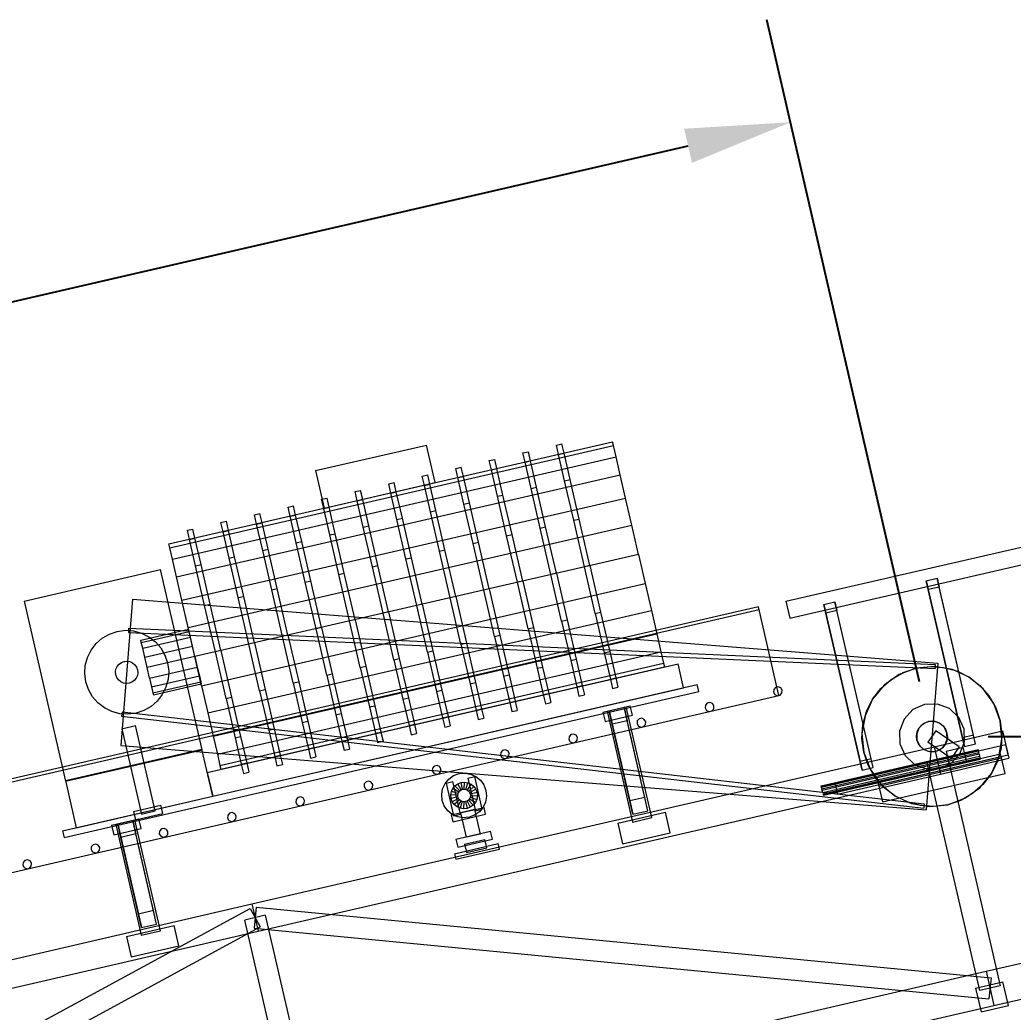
# Model space of a CAD drawing. Header units: millimetres. Extents: x -1970 to 59977, y -50268 to 6837.
# Drawn here: x 37637 to 39055, y 3106 to 4523 of the extents above; entities that cross this region are included whole.
import ezdxf

# ---------------------------------------------------------------- set-up
doc = ezdxf.new("R2010")
doc.units = ezdxf.units.MM
doc.layers.add('COTAS_P', color=1, linetype='Continuous', lineweight=0)
doc.layers.add('lateral_C03', color=7, linetype='Continuous', lineweight=0)
doc.dimstyles.new('R19_100', dxfattribs={"dimtxt": 250, "dimasz": 150, "dimexe": 150, "dimexo": 80, "dimgap": 100, "dimtad": 1, "dimtih": 1, "dimtoh": 1, "dimdsep": 46, "dimcen": 0.09, "dimadec": 0, "dimazin": 0, "dimtfac": 1, "dimtdec": 4, "dimtofl": 0, "dimtmove": 0, "dimatfit": 3, "dimfxl": 1, "dimtolj": 1, "dimtzin": 0, "dimarcsym": 0})

# ---------------------------------------------------------------- blocks, each defined once
blk = doc.blocks.new('*D9')
at = {"layer": 'COTAS_P', "color": 0, "lineweight": -2, "transparency": 16777216}
for p, q in [((38921.3, 3578), (38703.4, 4523.2)), ((27384.7, 1760.7), (38591, 4343.3)), ((27422.7, 928), (27204.9, 1873.2))]:
    blk.add_line(p, q, dxfattribs=at)
at = {"layer": 'COTAS_P', "color": 0, "transparency": 16777216}
for points in [[(38585.4, 4367.7), (38596.6, 4319), (38737.1, 4377)], [(27379.1, 1785.1), (27390.3, 1736.3), (27238.5, 1727)]]:
    blk.add_solid(points, dxfattribs=at)
at = {"layer": 'Defpoints', "color": 0, "transparency": 16777216}
for p in [(38737.1, 4377), (38939.3, 3500), (27440.7, 850)]:
    blk.add_point(p, dxfattribs=at)
blk = doc.blocks.new('*D11')
at = {"layer": 'COTAS_P', "color": 0, "lineweight": -2, "transparency": 16777216}
for p, q in [((39019.3, 3500), (39489.3, 3500)), ((39339.3, 150), (39339.3, 3350)), ((39019.3, 0), (39489.3, 0))]:
    blk.add_line(p, q, dxfattribs=at)
at = {"layer": 'COTAS_P', "color": 0, "transparency": 16777216}
for points in [[(39314.3, 3350), (39364.3, 3350), (39339.3, 3500)], [(39314.3, 150), (39364.3, 150), (39339.3, 0)]]:
    blk.add_solid(points, dxfattribs=at)
at = {"layer": 'Defpoints', "color": 0, "transparency": 16777216}
for p in [(38939.3, 3500), (39339.3, 3500), (38939.3, 0)]:
    blk.add_point(p, dxfattribs=at)

msp = doc.modelspace()

# ---------------------------------------------------------------- linework, layer by layer
at = {"layer": 'lateral_C03'}
for p, q in [((37849.701, 3774.833), (38483.098, 3920.807)), ((37850.964, 3769.354), (38484.36, 3915.329)), ((38059.038, 3879.519), (38217.387, 3916.013)), ((38229.739, 3862.417), (38217.387, 3916.013)), ((38402.989, 3915.891), (38410.785, 3917.688)), ((38406.035, 3902.673), (38402.989, 3915.891)), ((38413.831, 3904.47), (38410.785, 3917.688)), ((38484.36, 3915.329), (38483.098, 3920.807)), ((38488.062, 3899.266), (38484.36, 3915.329)), ((38355.078, 3904.849), (38362.874, 3906.646)), ((38358.124, 3891.631), (38355.078, 3904.849)), ((38365.92, 3893.428), (38362.874, 3906.646)), ((38406.035, 3902.673), (38413.831, 3904.47)), ((38414.71, 3865.031), (38406.035, 3902.673)), ((38422.506, 3866.827), (38413.831, 3904.47)), ((37854.666, 3753.292), (38488.062, 3899.266)), ((38307.167, 3893.808), (38314.963, 3895.604)), ((38310.214, 3880.59), (38307.167, 3893.808)), ((38318.009, 3882.386), (38314.963, 3895.604)), ((38358.124, 3891.631), (38365.92, 3893.428)), ((38366.8, 3853.989), (38358.124, 3891.631)), ((38374.595, 3855.786), (38365.92, 3893.428)), ((38493.951, 3873.714), (38488.062, 3899.266)), ((37860.554, 3727.74), (38493.951, 3873.714)), ((38059.038, 3879.519), (38071.39, 3825.924)), ((38211.346, 3871.724), (38219.141, 3873.521)), ((38222.188, 3860.303), (38219.141, 3873.521)), ((38259.257, 3882.766), (38267.052, 3884.563)), ((38262.303, 3869.548), (38259.257, 3882.766)), ((38270.099, 3871.345), (38267.052, 3884.563)), ((38310.214, 3880.59), (38318.009, 3882.386)), ((38318.889, 3842.947), (38310.214, 3880.59)), ((38326.684, 3844.744), (38318.009, 3882.386)), ((38501.625, 3840.415), (38493.951, 3873.714)), ((38071.39, 3825.924), (38229.739, 3862.417)), ((38163.435, 3860.683), (38171.231, 3862.479)), ((38166.481, 3847.465), (38163.435, 3860.683)), ((38174.277, 3849.261), (38171.231, 3862.479)), ((38214.392, 3858.506), (38211.346, 3871.724)), ((38214.392, 3858.506), (38222.188, 3860.303)), ((38223.067, 3820.864), (38214.392, 3858.506)), ((38230.863, 3822.661), (38222.188, 3860.303)), ((38262.303, 3869.548), (38270.099, 3871.345)), ((38270.978, 3831.906), (38262.303, 3869.548)), ((38278.774, 3833.702), (38270.099, 3871.345)), ((38414.71, 3865.031), (38422.506, 3866.827)), ((38427.694, 3808.695), (38414.71, 3865.031)), ((38435.489, 3810.492), (38422.506, 3866.827)), ((38115.524, 3849.641), (38123.32, 3851.438)), ((38118.571, 3836.423), (38115.524, 3849.641)), ((38126.366, 3838.22), (38123.32, 3851.438)), ((38166.481, 3847.465), (38174.277, 3849.261)), ((38175.157, 3809.822), (38166.481, 3847.465)), ((38182.952, 3811.619), (38174.277, 3849.261)), ((38318.889, 3842.947), (38326.684, 3844.744)), ((38339.668, 3788.409), (38326.684, 3844.744)), ((38366.8, 3853.989), (38374.595, 3855.786)), ((38379.783, 3797.654), (38366.8, 3853.989)), ((38387.579, 3799.45), (38374.595, 3855.786)), ((37868.229, 3694.44), (38501.625, 3840.415)), ((38067.614, 3838.599), (38075.409, 3840.396)), ((38070.66, 3825.381), (38067.614, 3838.599)), ((38078.455, 3827.178), (38075.409, 3840.396)), ((38118.571, 3836.423), (38126.366, 3838.22)), ((38127.246, 3798.781), (38118.571, 3836.423)), ((38135.041, 3800.577), (38126.366, 3838.22)), ((38270.978, 3831.906), (38278.774, 3833.702)), ((38283.961, 3775.57), (38270.978, 3831.906)), ((38291.757, 3777.367), (38278.774, 3833.702)), ((38331.872, 3786.612), (38318.889, 3842.947)), ((38510.562, 3801.636), (38501.625, 3840.415)), ((37971.792, 3816.516), (37979.588, 3818.313)), ((37974.838, 3803.298), (37971.792, 3816.516)), ((37982.634, 3805.095), (37979.588, 3818.313)), ((38019.703, 3827.558), (38027.498, 3829.354)), ((38022.749, 3814.34), (38019.703, 3827.558)), ((38022.749, 3814.34), (38030.545, 3816.136)), ((38030.545, 3816.136), (38027.498, 3829.354)), ((38039.22, 3778.494), (38030.545, 3816.136)), ((38070.66, 3825.381), (38078.455, 3827.178)), ((38079.335, 3787.739), (38070.66, 3825.381)), ((38087.131, 3789.536), (38078.455, 3827.178)), ((38223.067, 3820.864), (38230.863, 3822.661)), ((38236.051, 3764.529), (38223.067, 3820.864)), ((38243.846, 3766.325), (38230.863, 3822.661)), ((38730.564, 3693.065), (39276.26, 3818.828)), ((37877.166, 3655.662), (38510.562, 3801.636)), ((37923.881, 3805.474), (37931.677, 3807.271)), ((37926.927, 3792.256), (37923.881, 3805.474)), ((37934.723, 3794.053), (37931.677, 3807.271)), ((37974.838, 3803.298), (37982.634, 3805.095)), ((37983.513, 3765.656), (37974.838, 3803.298)), ((37991.309, 3767.452), (37982.634, 3805.095)), ((38031.424, 3776.697), (38022.749, 3814.34)), ((38175.157, 3809.822), (38182.952, 3811.619)), ((38188.14, 3753.487), (38175.157, 3809.822)), ((38195.935, 3755.284), (38182.952, 3811.619)), ((38427.694, 3808.695), (38435.489, 3810.492)), ((38443.008, 3742.243), (38427.694, 3808.695)), ((38450.804, 3744.04), (38435.489, 3810.492)), ((38520.153, 3760.022), (38510.562, 3801.636)), ((37875.97, 3794.433), (37883.766, 3796.229)), ((37879.017, 3781.215), (37875.97, 3794.433)), ((37886.812, 3783.011), (37883.766, 3796.229)), ((37926.927, 3792.256), (37934.723, 3794.053)), ((37935.603, 3754.614), (37926.927, 3792.256)), ((37943.398, 3756.411), (37934.723, 3794.053)), ((38079.335, 3787.739), (38087.131, 3789.536)), ((38092.318, 3731.404), (38079.335, 3787.739)), ((38100.114, 3733.2), (38087.131, 3789.536)), ((38127.246, 3798.781), (38135.041, 3800.577)), ((38140.229, 3742.445), (38127.246, 3798.781)), ((38148.025, 3744.242), (38135.041, 3800.577)), ((38331.872, 3786.612), (38339.668, 3788.409)), ((38354.983, 3721.956), (38339.668, 3788.409)), ((38379.783, 3797.654), (38387.579, 3799.45)), ((38395.098, 3731.201), (38379.783, 3797.654)), ((38402.893, 3732.998), (38387.579, 3799.45)), ((38736.179, 3668.704), (39281.875, 3794.466)), ((37850.964, 3769.354), (37849.701, 3774.833)), ((37879.017, 3781.215), (37886.812, 3783.011)), ((37887.692, 3743.572), (37879.017, 3781.215)), ((37895.487, 3745.369), (37886.812, 3783.011)), ((38031.424, 3776.697), (38039.22, 3778.494)), ((38044.407, 3720.362), (38031.424, 3776.697)), ((38052.203, 3722.159), (38039.22, 3778.494)), ((38283.961, 3775.57), (38291.757, 3777.367)), ((38299.276, 3709.118), (38283.961, 3775.57)), ((38307.072, 3710.915), (38291.757, 3777.367)), ((38347.187, 3720.16), (38331.872, 3786.612)), ((37854.666, 3753.292), (37850.964, 3769.354)), ((38520.153, 3760.022), (37886.756, 3614.047)), ((37983.513, 3765.656), (37991.309, 3767.452)), ((37996.497, 3709.32), (37983.513, 3765.656)), ((38004.292, 3711.117), (37991.309, 3767.452)), ((38236.051, 3764.529), (38243.846, 3766.325)), ((38251.365, 3698.076), (38236.051, 3764.529)), ((38259.161, 3699.873), (38243.846, 3766.325)), ((38520.153, 3760.022), (38529.743, 3718.408)), ((37860.554, 3727.74), (37854.666, 3753.292)), ((37887.692, 3743.572), (37895.487, 3745.369)), ((37908.471, 3689.034), (37895.487, 3745.369)), ((37935.603, 3754.614), (37943.398, 3756.411)), ((37948.586, 3698.279), (37935.603, 3754.614)), ((37956.382, 3700.075), (37943.398, 3756.411)), ((38188.14, 3753.487), (38195.935, 3755.284)), ((38203.455, 3687.035), (38188.14, 3753.487)), ((38211.25, 3688.831), (38195.935, 3755.284)), ((37642.732, 3693.269), (37837.623, 3738.184)), ((37896.911, 3480.928), (37837.623, 3738.184)), ((37900.675, 3687.237), (37887.692, 3743.572)), ((38092.318, 3731.404), (38100.114, 3733.2)), ((38107.633, 3664.951), (38092.318, 3731.404)), ((38115.429, 3666.748), (38100.114, 3733.2)), ((38140.229, 3742.445), (38148.025, 3744.242)), ((38155.544, 3675.993), (38140.229, 3742.445)), ((38163.339, 3677.79), (38148.025, 3744.242)), ((38402.893, 3732.998), (38395.098, 3731.201)), ((38410.412, 3664.749), (38395.098, 3731.201)), ((38402.893, 3732.998), (38418.208, 3666.546)), ((38450.804, 3744.04), (38443.008, 3742.243)), ((38458.323, 3675.791), (38443.008, 3742.243)), ((38450.804, 3744.04), (38466.119, 3677.587)), ((37868.229, 3694.44), (37860.554, 3727.74)), ((37896.347, 3572.433), (38529.743, 3718.408)), ((38044.407, 3720.362), (38052.203, 3722.159)), ((38059.722, 3653.91), (38044.407, 3720.362)), ((38067.518, 3655.706), (38052.203, 3722.159)), ((38354.983, 3721.956), (38347.187, 3720.16)), ((38362.502, 3653.707), (38347.187, 3720.16)), ((38354.983, 3721.956), (38370.297, 3655.504)), ((38529.743, 3718.408), (38538.68, 3679.629)), ((38931.14, 3722.223), (38946.731, 3725.816)), ((38934, 3709.811), (38931.14, 3722.223)), ((38931.14, 3722.223), (38982.792, 3498.098)), ((38946.731, 3725.816), (38949.592, 3713.404)), ((38998.384, 3501.691), (38946.731, 3725.816)), ((37996.497, 3709.32), (38004.292, 3711.117)), ((38011.811, 3642.868), (37996.497, 3709.32)), ((38019.607, 3644.665), (38004.292, 3711.117)), ((38307.072, 3710.915), (38299.276, 3709.118)), ((38314.591, 3642.666), (38299.276, 3709.118)), ((38307.072, 3710.915), (38322.387, 3644.462)), ((38949.592, 3713.404), (38934, 3709.811)), ((38985.653, 3485.686), (38934, 3709.811)), ((39001.244, 3489.279), (38949.592, 3713.404)), ((37642.732, 3693.269), (37702.02, 3436.012)), ((37797.647, 3696.258), (37780.974, 3486.921)), ((37797.647, 3696.258), (38947.59, 3604.669)), ((37877.166, 3655.662), (37868.229, 3694.44)), ((37900.675, 3687.237), (37908.471, 3689.034)), ((37923.786, 3622.581), (37908.471, 3689.034)), ((37948.586, 3698.279), (37956.382, 3700.075)), ((37963.901, 3631.826), (37948.586, 3698.279)), ((37971.696, 3633.623), (37956.382, 3700.075)), ((38211.25, 3688.831), (38203.455, 3687.035)), ((38211.25, 3688.831), (38226.565, 3622.379)), ((38259.161, 3699.873), (38251.365, 3698.076)), ((38266.68, 3631.624), (38251.365, 3698.076)), ((38259.161, 3699.873), (38274.476, 3633.421)), ((38730.564, 3693.065), (38736.179, 3668.704)), ((38784.971, 3688.537), (38800.563, 3692.13)), ((38787.832, 3676.124), (38784.971, 3688.537)), ((38784.971, 3688.537), (38836.624, 3464.412)), ((38800.563, 3692.13), (38803.423, 3679.718)), ((38852.215, 3468.005), (38800.563, 3692.13)), ((38691.362, 3685.056), (27582.557, 1124.887)), ((27583.456, 1120.989), (38692.26, 3681.159)), ((37915.99, 3620.785), (37900.675, 3687.237)), ((37905.284, 3533.655), (38538.68, 3679.629)), ((38163.339, 3677.79), (38155.544, 3675.993)), ((38170.859, 3609.541), (38155.544, 3675.993)), ((38163.339, 3677.79), (38178.654, 3611.337)), ((38218.769, 3620.582), (38203.455, 3687.035)), ((38458.323, 3675.791), (38466.119, 3677.587)), ((38458.323, 3675.791), (38471.307, 3619.455)), ((38466.119, 3677.587), (38479.102, 3621.252)), ((38538.68, 3679.629), (38546.355, 3646.33)), ((38720.557, 3558.377), (38691.362, 3685.056)), ((38692.26, 3681.159), (38691.362, 3685.056)), ((38803.423, 3679.718), (38787.832, 3676.124)), ((38839.484, 3451.999), (38787.832, 3676.124)), ((38855.076, 3455.593), (38803.423, 3679.718)), ((38115.429, 3666.748), (38107.633, 3664.951)), ((38122.948, 3598.499), (38107.633, 3664.951)), ((38115.429, 3666.748), (38130.743, 3600.296)), ((38410.412, 3664.749), (38418.208, 3666.546)), ((38410.412, 3664.749), (38423.396, 3608.414)), ((38418.208, 3666.546), (38431.191, 3610.21)), ((37754.487, 3640.45), (37764.688, 3646.305)), ((37764.688, 3646.305), (37775.836, 3650.057)), ((37775.836, 3650.057), (37787.501, 3651.562)), ((37787.501, 3651.562), (37799.236, 3650.763)), ((37792.132, 3654.527), (37791.863, 3648.533)), ((37791.863, 3648.533), (38943.597, 3596.903)), ((37792.132, 3654.527), (38943.866, 3602.897)), ((37799.236, 3650.763), (37810.59, 3647.69)), ((37809.561, 3637.305), (37877.773, 3653.026)), ((37810.245, 3634.338), (37878.457, 3650.059)), ((37810.59, 3647.69), (37821.125, 3642.46)), ((37886.756, 3614.047), (37877.166, 3655.662)), ((37878.457, 3650.059), (37877.773, 3653.026)), ((37880.404, 3641.609), (37878.457, 3650.059)), ((37912.958, 3500.355), (38546.355, 3646.33)), ((38067.518, 3655.706), (38059.722, 3653.91)), ((38075.037, 3587.457), (38059.722, 3653.91)), ((38067.518, 3655.706), (38082.833, 3589.254)), ((38362.502, 3653.707), (38370.297, 3655.504)), ((38362.502, 3653.707), (38375.485, 3597.372)), ((38370.297, 3655.504), (38383.281, 3599.168)), ((38546.355, 3646.33), (38552.244, 3620.778)), ((37738.44, 3623.404), (37745.624, 3632.718)), ((37745.624, 3632.718), (37754.487, 3640.45)), ((37810.245, 3634.338), (37809.561, 3637.305)), ((37812.192, 3625.889), (37810.245, 3634.338)), ((37812.192, 3625.889), (37880.404, 3641.609)), ((37821.125, 3642.46), (37830.438, 3635.276)), ((37830.438, 3635.276), (37838.171, 3626.413)), ((37883.319, 3628.964), (37880.404, 3641.609)), ((37971.696, 3633.623), (37963.901, 3631.826)), ((37979.215, 3565.374), (37963.901, 3631.826)), ((37971.696, 3633.623), (37987.011, 3567.171)), ((38019.607, 3644.665), (38011.811, 3642.868)), ((38027.126, 3576.416), (38011.811, 3642.868)), ((38019.607, 3644.665), (38034.922, 3578.212)), ((38266.68, 3631.624), (38274.476, 3633.421)), ((38266.68, 3631.624), (38279.663, 3575.289)), ((38274.476, 3633.421), (38287.459, 3577.085)), ((38314.591, 3642.666), (38322.387, 3644.462)), ((38314.591, 3642.666), (38327.574, 3586.33)), ((38322.387, 3644.462), (38335.37, 3588.127)), ((37733.211, 3612.869), (37738.44, 3623.404)), ((37815.107, 3613.243), (37812.192, 3625.889)), ((37815.107, 3613.243), (37883.319, 3628.964)), ((37838.171, 3626.413), (37844.026, 3616.212)), ((37886.756, 3614.047), (37883.319, 3628.964)), ((37923.786, 3622.581), (37915.99, 3620.785)), ((37931.305, 3554.332), (37915.99, 3620.785)), ((37918.847, 3474.803), (38552.244, 3620.778)), ((37923.786, 3622.581), (37939.1, 3556.129)), ((38218.769, 3620.582), (38226.565, 3622.379)), ((38218.769, 3620.582), (38231.753, 3564.247)), ((38226.565, 3622.379), (38239.548, 3566.043)), ((38471.307, 3619.455), (38479.102, 3621.252)), ((38471.307, 3619.455), (38479.982, 3581.813)), ((38479.102, 3621.252), (38487.777, 3583.61)), ((38552.244, 3620.778), (38555.945, 3604.715)), ((37730.137, 3601.515), (37733.211, 3612.869)), ((37775.745, 3600.074), (37778.403, 3603.296)), ((37778.403, 3603.296), (37781.804, 3605.72)), ((37781.804, 3605.72), (37785.717, 3607.181)), ((37785.717, 3607.181), (37789.875, 3607.58)), ((37789.875, 3607.58), (37793.994, 3606.889)), ((37793.994, 3606.889), (37797.794, 3605.155)), ((37797.794, 3605.155), (37801.016, 3602.497)), ((37818.544, 3598.327), (37815.107, 3613.243)), ((37886.756, 3614.047), (37818.544, 3598.327)), ((37844.026, 3616.212), (37847.778, 3605.064)), ((37847.778, 3605.064), (37849.283, 3593.399)), ((37896.347, 3572.433), (37886.756, 3614.047)), ((37886.756, 3614.047), (37890.194, 3599.131)), ((37904.322, 3448.771), (38576.697, 3603.728)), ((37922.549, 3458.741), (38555.945, 3604.715)), ((38170.859, 3609.541), (38178.654, 3611.337)), ((38170.859, 3609.541), (38183.842, 3553.205)), ((38178.654, 3611.337), (38191.637, 3555.002)), ((38423.396, 3608.414), (38431.191, 3610.21)), ((38423.396, 3608.414), (38432.071, 3570.771)), ((38431.191, 3610.21), (38439.867, 3572.568)), ((38555.945, 3604.715), (38557.208, 3599.237)), ((38584.557, 3569.622), (38576.697, 3603.728)), ((38947.59, 3604.669), (38930.916, 3395.331)), ((38943.866, 3602.897), (38943.597, 3596.903)), ((37729.338, 3589.78), (37730.137, 3601.515)), ((37730.843, 3578.115), (37729.338, 3589.78)), ((37773.321, 3592.154), (37774.011, 3596.274)), ((37773.719, 3587.997), (37773.321, 3592.154)), ((37774.011, 3596.274), (37775.745, 3600.074)), ((37801.016, 3602.497), (37803.441, 3599.096)), ((37803.441, 3599.096), (37804.902, 3595.183)), ((37805.301, 3591.025), (37804.61, 3586.906)), ((37804.902, 3595.183), (37805.301, 3591.025)), ((37821.982, 3583.411), (37818.544, 3598.327)), ((37821.982, 3583.411), (37890.194, 3599.131)), ((37849.283, 3593.399), (37848.484, 3581.664)), ((37890.194, 3599.131), (37893.108, 3586.486)), ((37923.811, 3453.262), (38557.208, 3599.237)), ((38075.037, 3587.457), (38082.833, 3589.254)), ((38082.833, 3589.254), (38095.816, 3532.918)), ((38122.948, 3598.499), (38130.743, 3600.296)), ((38122.948, 3598.499), (38135.931, 3542.164)), ((38130.743, 3600.296), (38143.727, 3543.96)), ((38375.485, 3597.372), (38383.281, 3599.168)), ((38375.485, 3597.372), (38384.16, 3559.73)), ((38383.281, 3599.168), (38391.956, 3561.526)), ((38881.214, 3581.434), (38898.216, 3591.192)), ((38916.795, 3597.446), (38892.34, 3588.313)), ((38898.216, 3591.192), (38916.795, 3597.446)), ((38916.795, 3597.446), (38936.238, 3599.955)), ((38942.781, 3599.938), (38916.795, 3597.446)), ((38936.238, 3599.955), (38955.796, 3598.622)), ((38968.527, 3595.619), (38942.781, 3599.938)), ((38955.796, 3598.622), (38974.718, 3593.5)), ((38992.278, 3584.784), (38968.527, 3595.619)), ((38974.718, 3593.5), (38992.278, 3584.784)), ((37734.595, 3566.968), (37730.843, 3578.115)), ((37775.18, 3584.084), (37773.719, 3587.997)), ((37777.605, 3580.682), (37775.18, 3584.084)), ((37780.827, 3578.024), (37777.605, 3580.682)), ((37784.627, 3576.291), (37780.827, 3578.024)), ((37788.746, 3575.6), (37784.627, 3576.291)), ((37792.904, 3575.998), (37788.746, 3575.6)), ((37796.817, 3577.46), (37792.904, 3575.998)), ((37800.218, 3579.884), (37796.817, 3577.46)), ((37802.876, 3583.106), (37800.218, 3579.884)), ((37804.61, 3586.906), (37802.876, 3583.106)), ((37821.982, 3583.411), (37824.896, 3570.765)), ((37824.896, 3570.765), (37893.108, 3586.486)), ((37826.843, 3562.316), (37895.055, 3578.036)), ((37827.527, 3559.349), (37895.739, 3575.069)), ((37848.484, 3581.664), (37845.41, 3570.311)), ((37893.108, 3586.486), (37895.055, 3578.036)), ((37895.055, 3578.036), (37895.739, 3575.069)), ((38027.126, 3576.416), (38034.922, 3578.212)), ((38027.126, 3576.416), (38040.109, 3520.08)), ((38034.922, 3578.212), (38047.905, 3521.877)), ((38075.037, 3587.457), (38088.02, 3531.122)), ((38279.663, 3575.289), (38287.459, 3577.085)), ((38279.663, 3575.289), (38288.339, 3537.646)), ((38287.459, 3577.085), (38296.134, 3539.443)), ((38327.574, 3586.33), (38335.37, 3588.127)), ((38327.574, 3586.33), (38336.249, 3548.688)), ((38335.37, 3588.127), (38344.045, 3550.485)), ((38479.982, 3581.813), (38487.777, 3583.61)), ((38479.982, 3581.813), (38483.028, 3568.595)), ((38487.777, 3583.61), (38490.824, 3570.391)), ((38866.442, 3568.546), (38881.214, 3581.434)), ((38892.34, 3588.313), (38871.081, 3573.162)), ((39012.415, 3568.172), (38992.278, 3584.784)), ((38992.278, 3584.784), (39007.799, 3572.811)), ((37697.802, 3365.258), (38604.046, 3574.114)), ((37700.048, 3355.513), (38606.292, 3564.369)), ((37740.45, 3556.766), (37734.595, 3566.968)), ((37824.896, 3570.765), (37826.843, 3562.316)), ((37826.843, 3562.316), (37827.527, 3559.349)), ((37845.41, 3570.311), (37840.181, 3559.775)), ((37896.347, 3572.433), (37905.284, 3533.655)), ((37912.182, 3414.665), (38584.557, 3569.622)), ((37979.215, 3565.374), (37987.011, 3567.171)), ((37979.215, 3565.374), (37992.199, 3509.039)), ((37987.011, 3567.171), (37999.994, 3510.835)), ((38231.753, 3564.247), (38239.548, 3566.043)), ((38231.753, 3564.247), (38240.428, 3526.605)), ((38239.548, 3566.043), (38248.223, 3528.401)), ((38384.16, 3559.73), (38391.956, 3561.526)), ((38391.956, 3561.526), (38395.002, 3548.308)), ((38432.071, 3570.771), (38439.867, 3572.568)), ((38432.071, 3570.771), (38435.117, 3557.553)), ((38439.867, 3572.568), (38442.913, 3559.35)), ((38483.028, 3568.595), (38490.824, 3570.391)), ((38606.292, 3564.369), (38604.046, 3574.114)), ((38713.286, 3567.048), (38712.943, 3563.139)), ((38712.943, 3563.139), (38714.963, 3559.774)), ((38715.862, 3570.009), (38713.286, 3567.048)), ((38719.686, 3570.891), (38715.862, 3570.009)), ((38723.298, 3569.356), (38719.686, 3570.891)), ((38722.399, 3559.121), (38724.975, 3562.082)), ((38725.318, 3565.991), (38723.298, 3569.356)), ((38724.975, 3562.082), (38725.318, 3565.991)), ((38871.081, 3573.162), (38854.469, 3553.025)), ((38854.469, 3553.025), (38866.442, 3568.546)), ((39007.799, 3572.811), (39020.687, 3558.039)), ((39027.566, 3546.913), (39012.415, 3568.172)), ((27611.752, 998.208), (38720.557, 3558.377)), ((37748.183, 3547.903), (37740.45, 3556.766)), ((37757.496, 3540.719), (37748.183, 3547.903)), ((37832.997, 3550.462), (37824.134, 3542.729)), ((37840.181, 3559.775), (37832.997, 3550.462)), ((37931.305, 3554.332), (37939.1, 3556.129)), ((37931.305, 3554.332), (37944.288, 3497.997)), ((37939.1, 3556.129), (37952.084, 3499.793)), ((38183.842, 3553.205), (38191.637, 3555.002)), ((38183.842, 3553.205), (38192.517, 3515.563)), ((38191.637, 3555.002), (38200.313, 3517.36)), ((38336.249, 3548.688), (38344.045, 3550.485)), ((38336.249, 3548.688), (38339.296, 3535.47)), ((38344.045, 3550.485), (38347.091, 3537.266)), ((38384.16, 3559.73), (38387.206, 3546.512)), ((38387.206, 3546.512), (38395.002, 3548.308)), ((38435.117, 3557.553), (38442.913, 3559.35)), ((38618.416, 3547.552), (38615.841, 3544.591)), ((38622.241, 3548.433), (38618.416, 3547.552)), ((38625.853, 3546.898), (38622.241, 3548.433)), ((38627.873, 3543.533), (38625.853, 3546.898)), ((38714.963, 3559.774), (38718.575, 3558.239)), ((38718.575, 3558.239), (38722.399, 3559.121)), ((38854.469, 3553.025), (38843.634, 3529.274)), ((38845.753, 3535.465), (38854.469, 3553.025)), ((38947.028, 3546.352), (38928.698, 3545.799)), ((38964.174, 3539.849), (38947.028, 3546.352)), ((39020.687, 3558.039), (39030.445, 3541.037)), ((39036.699, 3522.458), (39027.566, 3546.913)), ((37768.032, 3535.49), (37757.496, 3540.719)), ((37779.385, 3532.416), (37768.032, 3535.49)), ((37791.12, 3531.617), (37779.385, 3532.416)), ((37782.817, 3534.961), (37782.134, 3529)), ((37782.817, 3534.961), (38928.203, 3403.631)), ((37802.785, 3533.122), (37791.12, 3531.617)), ((37813.933, 3536.875), (37802.785, 3533.122)), ((37824.134, 3542.729), (37813.933, 3536.875)), ((37905.284, 3533.655), (37912.958, 3500.355)), ((38088.02, 3531.122), (38095.816, 3532.918)), ((38095.816, 3532.918), (38104.491, 3495.276)), ((38135.931, 3542.164), (38143.727, 3543.96)), ((38135.931, 3542.164), (38144.606, 3504.521)), ((38143.727, 3543.96), (38152.402, 3506.318)), ((38288.339, 3537.646), (38296.134, 3539.443)), ((38288.339, 3537.646), (38291.385, 3524.428)), ((38296.134, 3539.443), (38299.18, 3526.225)), ((38339.296, 3535.47), (38347.091, 3537.266)), ((38469.419, 3534.877), (38508.397, 3543.86)), ((38469.419, 3534.877), (38472.563, 3521.235)), ((38475.266, 3536.225), (38502.551, 3542.513)), ((38475.266, 3536.225), (38511.76, 3377.876)), ((38478.22, 3536.766), (38499.658, 3541.707)), ((38482.65, 3517.542), (38478.22, 3536.766)), ((38478.22, 3536.766), (38507.864, 3408.138)), ((38499.658, 3541.707), (38504.088, 3522.482)), ((38529.302, 3413.079), (38499.658, 3541.707)), ((38539.044, 3384.164), (38502.551, 3542.513)), ((38511.541, 3530.218), (38508.397, 3543.86)), ((38615.841, 3544.591), (38615.497, 3540.681)), ((38615.497, 3540.681), (38617.517, 3537.317)), ((38617.517, 3537.317), (38621.129, 3535.782)), ((38621.129, 3535.782), (38624.953, 3536.663)), ((38624.953, 3536.663), (38627.529, 3539.624)), ((38627.529, 3539.624), (38627.873, 3543.533)), ((38840.631, 3516.543), (38845.753, 3535.465)), ((38911.975, 3538.274), (38899.404, 3524.922)), ((38928.698, 3545.799), (38911.975, 3538.274)), ((38977.527, 3527.278), (38964.174, 3539.849)), ((39030.445, 3541.037), (39036.699, 3522.458)), ((37782.134, 3529), (38927.52, 3397.67)), ((38040.109, 3520.08), (38047.905, 3521.877)), ((38040.109, 3520.08), (38048.785, 3482.438)), ((38047.905, 3521.877), (38056.58, 3484.235)), ((38088.02, 3531.122), (38096.695, 3493.48)), ((38240.428, 3526.605), (38248.223, 3528.401)), ((38240.428, 3526.605), (38243.474, 3513.387)), ((38248.223, 3528.401), (38251.27, 3515.183)), ((38291.385, 3524.428), (38299.18, 3526.225)), ((38472.563, 3521.235), (38511.541, 3530.218)), ((38504.088, 3522.482), (38482.65, 3517.542)), ((38512.294, 3388.913), (38482.65, 3517.542)), ((38533.732, 3393.854), (38504.088, 3522.482)), ((38518.395, 3522.133), (38518.051, 3518.224)), ((38518.051, 3518.224), (38520.071, 3514.859)), ((38520.971, 3525.094), (38518.395, 3522.133)), ((38524.795, 3525.975), (38520.971, 3525.094)), ((38528.407, 3524.44), (38524.795, 3525.975)), ((38530.427, 3521.076), (38528.407, 3524.44)), ((38530.083, 3517.166), (38530.427, 3521.076)), ((38843.634, 3529.274), (38839.315, 3503.528)), ((38899.404, 3524.922), (38892.901, 3507.775)), ((38926.484, 3517.915), (38920.6, 3511.665)), ((38924.255, 3516.096), (38928.932, 3519.429)), ((38934.312, 3521.438), (38926.484, 3517.915)), ((38928.932, 3519.429), (38934.312, 3521.438)), ((38934.312, 3521.438), (38940.029, 3521.986)), ((38942.892, 3521.697), (38934.312, 3521.438)), ((38940.029, 3521.986), (38945.693, 3521.036)), ((38950.918, 3518.653), (38942.892, 3521.697)), ((38945.693, 3521.036), (38950.918, 3518.653)), ((38957.168, 3512.769), (38950.918, 3518.653)), ((38950.918, 3518.653), (38955.349, 3514.998)), ((38985.052, 3510.555), (38977.527, 3527.278)), ((39039.191, 3496.472), (39036.699, 3522.458)), ((39036.699, 3522.458), (39039.207, 3503.015)), ((37782.242, 3510.942), (37801.731, 3515.434)), ((37782.242, 3510.942), (37810.314, 3389.135)), ((37829.803, 3393.627), (37801.731, 3515.434)), ((37992.199, 3509.039), (37999.994, 3510.835)), ((37992.199, 3509.039), (38000.874, 3471.396)), ((37999.994, 3510.835), (38008.67, 3473.193)), ((38144.606, 3504.521), (38152.402, 3506.318)), ((38144.606, 3504.521), (38147.652, 3491.303)), ((38152.402, 3506.318), (38155.448, 3493.1)), ((38192.517, 3515.563), (38200.313, 3517.36)), ((38192.517, 3515.563), (38195.563, 3502.345)), ((38195.563, 3502.345), (38203.359, 3504.141)), ((38200.313, 3517.36), (38203.359, 3504.141)), ((38243.474, 3513.387), (38251.27, 3515.183)), ((38427.349, 3503.518), (38423.525, 3502.636)), ((38430.961, 3501.983), (38427.349, 3503.518)), ((38520.071, 3514.859), (38523.683, 3513.324)), ((38523.683, 3513.324), (38527.508, 3514.205)), ((38527.508, 3514.205), (38530.083, 3517.166)), ((38839.298, 3496.985), (38840.631, 3516.543)), ((38839.315, 3503.528), (38841.807, 3477.542)), ((38892.901, 3507.775), (38893.454, 3489.445)), ((38917.267, 3500.776), (38918.217, 3506.44)), ((38920.6, 3511.665), (38917.556, 3503.639)), ((38917.556, 3503.639), (38917.815, 3495.059)), ((38918.217, 3506.44), (38920.6, 3511.665)), ((38920.6, 3511.665), (38924.255, 3516.096)), ((38944.994, 3508.188), (38933.512, 3491.812)), ((38942.622, 3485.383), (39040.067, 3507.841)), ((38978.041, 3485.018), (38944.994, 3508.188)), ((38955.349, 3514.998), (38958.682, 3510.321)), ((38960.691, 3504.941), (38957.168, 3512.769)), ((38958.682, 3510.321), (38960.691, 3504.941)), ((38960.95, 3496.361), (38960.691, 3504.941)), ((38960.691, 3504.941), (38961.239, 3499.224)), ((38985.605, 3492.225), (38985.052, 3510.555)), ((39040.067, 3507.841), (39049.05, 3468.863)), ((37912.958, 3500.355), (37918.847, 3474.803)), ((37944.288, 3497.997), (37952.084, 3499.793)), ((37944.288, 3497.997), (37952.963, 3460.355)), ((37952.084, 3499.793), (37960.759, 3462.151)), ((38096.695, 3493.48), (38104.491, 3495.276)), ((38096.695, 3493.48), (38099.742, 3480.262)), ((38104.491, 3495.276), (38107.537, 3482.058)), ((38147.652, 3491.303), (38155.448, 3493.1)), ((38420.949, 3499.675), (38420.606, 3495.766)), ((38420.606, 3495.766), (38422.626, 3492.401)), ((38423.525, 3502.636), (38420.949, 3499.675)), ((38422.626, 3492.401), (38426.238, 3490.866)), ((38426.238, 3490.866), (38430.062, 3491.748)), ((38430.062, 3491.748), (38432.638, 3494.709)), ((38432.981, 3498.618), (38430.961, 3501.983)), ((38432.638, 3494.709), (38432.981, 3498.618)), ((38841.807, 3477.542), (38839.298, 3496.985)), ((38893.454, 3489.445), (38900.979, 3472.722)), ((38917.815, 3495.059), (38917.267, 3500.776)), ((38917.815, 3495.059), (38921.338, 3487.231)), ((38919.824, 3489.679), (38917.815, 3495.059)), ((38923.157, 3485.002), (38919.824, 3489.679)), ((38966.56, 3468.642), (38933.512, 3491.812)), ((38957.906, 3488.335), (38960.95, 3496.361)), ((38960.289, 3493.56), (38957.906, 3488.335)), ((38961.239, 3499.224), (38960.289, 3493.56)), ((38979.102, 3475.078), (38985.605, 3492.225)), ((38998.384, 3501.691), (38982.792, 3498.098)), ((38982.792, 3498.098), (38985.653, 3485.686)), ((38985.653, 3485.686), (39001.244, 3489.279)), ((39001.244, 3489.279), (38998.384, 3501.691)), ((39034.872, 3470.726), (39039.191, 3496.472)), ((39039.207, 3503.015), (39037.875, 3483.457)), ((37701.795, 3436.987), (37896.687, 3481.902)), ((37702.02, 3436.012), (37896.911, 3480.928)), ((37780.974, 3486.921), (38930.916, 3395.331)), ((37912.182, 3414.665), (37896.687, 3481.902)), ((37968.165, 3260.807), (38942.622, 3485.383)), ((38048.785, 3482.438), (38056.58, 3484.235)), ((38048.785, 3482.438), (38051.831, 3469.22)), ((38056.58, 3484.235), (38059.627, 3471.016)), ((38099.742, 3480.262), (38107.537, 3482.058)), ((38323.504, 3477.218), (38323.16, 3473.308)), ((38326.08, 3480.179), (38323.504, 3477.218)), ((38329.904, 3481.06), (38326.08, 3480.179)), ((38333.516, 3479.525), (38329.904, 3481.06)), ((38335.536, 3476.16), (38333.516, 3479.525)), ((38335.192, 3472.251), (38335.536, 3476.16)), ((38781.006, 3429.665), (39005.131, 3481.318)), ((38781.126, 3429.146), (39005.251, 3480.798)), ((38781.467, 3427.667), (39005.592, 3479.32)), ((38781.977, 3425.454), (39006.102, 3477.107)), ((38800.945, 3432.208), (39044.559, 3488.352)), ((38841.807, 3477.542), (38850.94, 3453.087)), ((38848.061, 3458.963), (38841.807, 3477.542)), ((38861.882, 3434.963), (39037.285, 3475.387)), ((38921.338, 3487.231), (38927.588, 3481.347)), ((38927.588, 3481.347), (38923.157, 3485.002)), ((38927.588, 3481.347), (38935.614, 3478.303)), ((38932.813, 3478.964), (38927.588, 3481.347)), ((38938.477, 3478.014), (38932.813, 3478.964)), ((38935.614, 3478.303), (38944.194, 3478.562)), ((38944.194, 3478.562), (38938.477, 3478.014)), ((38942.622, 3485.383), (38951.605, 3446.405)), ((38944.194, 3478.562), (38952.022, 3482.085)), ((38949.574, 3480.571), (38944.194, 3478.562)), ((38954.251, 3483.904), (38949.574, 3480.571)), ((38952.022, 3482.085), (38957.906, 3488.335)), ((38957.906, 3488.335), (38954.251, 3483.904)), ((38959.484, 3479.007), (38983.846, 3484.622)), ((38959.484, 3479.007), (38963.976, 3459.518)), ((38966.531, 3461.726), (38979.102, 3475.078)), ((38978.041, 3485.018), (38966.56, 3468.642)), ((38988.337, 3465.133), (38983.846, 3484.622)), ((39005.251, 3480.798), (39005.131, 3481.318)), ((39005.592, 3479.32), (39005.251, 3480.798)), ((39006.102, 3477.107), (39005.592, 3479.32)), ((39006.703, 3474.496), (39006.102, 3477.107)), ((39037.875, 3483.457), (39032.753, 3464.535)), ((39038.632, 3469.54), (39037.285, 3475.387)), ((39047.927, 3473.735), (39044.559, 3488.352)), ((37918.847, 3474.803), (37922.549, 3458.741)), ((37952.963, 3460.355), (37960.759, 3462.151)), ((37960.759, 3462.151), (37963.805, 3448.933)), ((38000.874, 3471.396), (38008.67, 3473.193)), ((38000.874, 3471.396), (38003.92, 3458.178)), ((38008.67, 3473.193), (38011.716, 3459.975)), ((38051.831, 3469.22), (38059.627, 3471.016)), ((38323.16, 3473.308), (38325.18, 3469.944)), ((38325.18, 3469.944), (38328.792, 3468.409)), ((38328.792, 3468.409), (38332.616, 3469.29)), ((38332.616, 3469.29), (38335.192, 3472.251)), ((39006.703, 3474.496), (38782.578, 3422.844)), ((38783.18, 3420.233), (39007.305, 3471.886)), ((38783.69, 3418.02), (39007.815, 3469.673)), ((38784.031, 3416.542), (39008.156, 3468.194)), ((38784.15, 3416.023), (39008.275, 3467.675)), ((38804.313, 3417.591), (39047.927, 3473.735)), ((38852.215, 3468.005), (38836.624, 3464.412)), ((38836.624, 3464.412), (38839.484, 3451.999)), ((38855.076, 3455.593), (38852.215, 3468.005)), ((38862.781, 3431.065), (39038.183, 3471.489)), ((38863.23, 3429.116), (39038.632, 3469.54)), ((38900.979, 3472.722), (38914.331, 3460.151)), ((38961.73, 3469.263), (38932.496, 3462.525)), ((39007.505, 3137.057), (38932.496, 3462.525)), ((38949.808, 3454.201), (38966.531, 3461.726)), ((38951.605, 3446.405), (39049.05, 3468.863)), ((38961.73, 3469.263), (39036.738, 3143.794)), ((38963.976, 3459.518), (38988.337, 3465.133)), ((39006.703, 3474.496), (39007.305, 3471.886)), ((39007.305, 3471.886), (39007.815, 3469.673)), ((39007.815, 3469.673), (39008.156, 3468.194)), ((39008.156, 3468.194), (39008.275, 3467.675)), ((39024.037, 3446.975), (39034.872, 3470.726)), ((39032.753, 3464.535), (39024.037, 3446.975)), ((39043.797, 3447.128), (39038.183, 3471.489)), ((37904.322, 3448.771), (37912.182, 3414.665)), ((37922.549, 3458.741), (37923.811, 3453.262)), ((37952.963, 3460.355), (37956.009, 3447.137)), ((37956.009, 3447.137), (37963.805, 3448.933)), ((38003.92, 3458.178), (38011.716, 3459.975)), ((38226.058, 3454.76), (38225.714, 3450.851)), ((38225.714, 3450.851), (38227.734, 3447.486)), ((38228.634, 3457.721), (38226.058, 3454.76)), ((38227.734, 3447.486), (38231.346, 3445.951)), ((38232.458, 3458.602), (38228.634, 3457.721)), ((38231.346, 3445.951), (38235.171, 3446.833)), ((38236.07, 3457.068), (38232.458, 3458.602)), ((38235.171, 3446.833), (38237.747, 3449.793)), ((38238.09, 3453.703), (38236.07, 3457.068)), ((38237.747, 3449.793), (38238.09, 3453.703)), ((38256.084, 3444.057), (38263.909, 3446.98)), ((38263.909, 3446.98), (38272.225, 3447.777)), ((38272.225, 3447.777), (38280.464, 3446.395)), ((38839.484, 3451.999), (38855.076, 3455.593)), ((38857.819, 3441.961), (38848.061, 3458.963)), ((38850.94, 3453.087), (38866.091, 3431.828)), ((38868.395, 3406.704), (39043.797, 3447.128)), ((38914.331, 3460.151), (38931.478, 3453.648)), ((38931.478, 3453.648), (38949.808, 3454.201)), ((39007.425, 3426.838), (39024.037, 3446.975)), ((39024.037, 3446.975), (39012.064, 3431.454)), ((37701.795, 3436.987), (37717.291, 3369.749)), ((37977.148, 3221.829), (38951.605, 3446.405)), ((38131.188, 3435.263), (38128.612, 3432.303)), ((38135.012, 3436.145), (38131.188, 3435.263)), ((38138.624, 3434.61), (38135.012, 3436.145)), ((38140.644, 3431.245), (38138.624, 3434.61)), ((38240.498, 3425.165), (38243.965, 3432.765)), ((38243.965, 3432.765), (38249.281, 3439.209)), ((38245.467, 3433.493), (38255.212, 3435.739)), ((38245.467, 3433.493), (38256.247, 3386.719)), ((38249.281, 3439.209), (38256.084, 3444.057)), ((38265.991, 3388.965), (38255.212, 3435.739)), ((38258.143, 3429.698), (38262.182, 3432.576)), ((38262.182, 3432.576), (38266.829, 3434.312)), ((38266.874, 3423.745), (38262.182, 3432.576)), ((38266.829, 3434.312), (38271.766, 3434.785)), ((38269.075, 3424.567), (38266.829, 3434.312)), ((38271.413, 3424.791), (38271.766, 3434.785)), ((38271.766, 3434.785), (38276.658, 3433.965)), ((38273.731, 3424.403), (38276.658, 3433.965)), ((38276.65, 3440.68), (38286.394, 3442.926)), ((38276.65, 3440.68), (38287.429, 3393.906)), ((38276.658, 3433.965), (38281.171, 3431.906)), ((38280.464, 3446.395), (38288.064, 3442.928)), ((38297.174, 3396.152), (38286.394, 3442.926)), ((38288.064, 3442.928), (38294.508, 3437.612)), ((38294.508, 3437.612), (38299.356, 3430.809)), ((38870.707, 3427.189), (38857.819, 3441.961)), ((38861.882, 3434.963), (38863.23, 3429.116)), ((38128.612, 3432.303), (38128.269, 3428.393)), ((38128.269, 3428.393), (38130.289, 3425.028)), ((38130.289, 3425.028), (38133.901, 3423.494)), ((38133.901, 3423.494), (38137.725, 3424.375)), ((38137.725, 3424.375), (38140.301, 3427.336)), ((38140.301, 3427.336), (38140.644, 3431.245)), ((38239.116, 3416.926), (38240.498, 3425.165)), ((38252.108, 3416.467), (38252.928, 3421.359)), ((38252.928, 3421.359), (38254.987, 3425.872)), ((38262.49, 3418.432), (38252.928, 3421.359)), ((38254.987, 3425.872), (38258.143, 3429.698)), ((38263.465, 3420.569), (38254.987, 3425.872)), ((38264.96, 3422.381), (38258.143, 3429.698)), ((38262.102, 3416.114), (38262.49, 3418.432)), ((38262.49, 3418.432), (38263.465, 3420.569)), ((38263.465, 3420.569), (38264.96, 3422.381)), ((38264.96, 3422.381), (38266.874, 3423.745)), ((38266.874, 3423.745), (38269.075, 3424.567)), ((38269.075, 3424.567), (38271.413, 3424.791)), ((38271.413, 3424.791), (38273.731, 3424.403)), ((38273.731, 3424.403), (38275.868, 3423.428)), ((38275.868, 3423.428), (38281.171, 3431.906)), ((38275.868, 3423.428), (38277.68, 3421.932)), ((38277.68, 3421.932), (38284.997, 3428.75)), ((38277.68, 3421.932), (38279.044, 3420.019)), ((38279.044, 3420.019), (38287.875, 3424.71)), ((38279.044, 3420.019), (38279.866, 3417.818)), ((38289.611, 3420.064), (38279.866, 3417.818)), ((38281.171, 3431.906), (38284.997, 3428.75)), ((38284.997, 3428.75), (38287.875, 3424.71)), ((38287.875, 3424.71), (38289.611, 3420.064)), ((38289.611, 3420.064), (38290.084, 3415.127)), ((38299.356, 3430.809), (38302.279, 3422.983)), ((38302.279, 3422.983), (38303.076, 3414.668)), ((38781.126, 3429.146), (38781.006, 3429.665)), ((38781.467, 3427.667), (38781.126, 3429.146)), ((38781.977, 3425.454), (38781.467, 3427.667)), ((38782.578, 3422.844), (38781.977, 3425.454)), ((38783.18, 3420.233), (38782.578, 3422.844)), ((38783.18, 3420.233), (38783.69, 3418.02)), ((38800.945, 3432.208), (38804.313, 3417.591)), ((38862.781, 3431.065), (38868.395, 3406.704)), ((38866.091, 3431.828), (38886.228, 3415.216)), ((38886.228, 3415.216), (38870.707, 3427.189)), ((38997.292, 3418.566), (38980.29, 3408.808)), ((38986.166, 3411.687), (39007.425, 3426.838)), ((39012.064, 3431.454), (38997.292, 3418.566)), ((37717.291, 3369.749), (37912.182, 3414.665)), ((38031.167, 3409.845), (38030.823, 3405.935)), ((38030.823, 3405.935), (38032.843, 3402.571)), ((38033.743, 3412.806), (38031.167, 3409.845)), ((38037.567, 3413.687), (38033.743, 3412.806)), ((38041.179, 3412.152), (38037.567, 3413.687)), ((38040.279, 3401.917), (38042.855, 3404.878)), ((38043.199, 3408.788), (38041.179, 3412.152)), ((38042.855, 3404.878), (38043.199, 3408.788)), ((38239.913, 3408.611), (38239.116, 3416.926)), ((38242.836, 3400.785), (38239.913, 3408.611)), ((38262.102, 3416.114), (38252.108, 3416.467)), ((38252.581, 3411.53), (38252.108, 3416.467)), ((38262.326, 3413.776), (38252.581, 3411.53)), ((38254.316, 3406.883), (38252.581, 3411.53)), ((38263.148, 3411.575), (38254.316, 3406.883)), ((38257.195, 3402.844), (38254.316, 3406.883)), ((38264.511, 3409.661), (38257.195, 3402.844)), ((38266.324, 3408.166), (38261.021, 3399.688)), ((38262.326, 3413.776), (38262.102, 3416.114)), ((38263.148, 3411.575), (38262.326, 3413.776)), ((38264.511, 3409.661), (38263.148, 3411.575)), ((38266.324, 3408.166), (38264.511, 3409.661)), ((38268.461, 3407.191), (38265.534, 3397.629)), ((38268.461, 3407.191), (38266.324, 3408.166)), ((38270.778, 3406.803), (38268.461, 3407.191)), ((38270.778, 3406.803), (38270.426, 3396.809)), ((38273.117, 3407.027), (38270.778, 3406.803)), ((38275.318, 3407.849), (38273.117, 3407.027)), ((38273.117, 3407.027), (38275.363, 3397.282)), ((38277.231, 3409.212), (38275.318, 3407.849)), ((38275.318, 3407.849), (38280.009, 3399.018)), ((38278.727, 3411.025), (38277.231, 3409.212)), ((38277.231, 3409.212), (38284.049, 3401.896)), ((38279.702, 3413.162), (38278.727, 3411.025)), ((38278.727, 3411.025), (38287.205, 3405.722)), ((38280.09, 3415.479), (38279.702, 3413.162)), ((38279.702, 3413.162), (38289.264, 3410.235)), ((38279.866, 3417.818), (38280.09, 3415.479)), ((38280.09, 3415.479), (38290.084, 3415.127)), ((38287.205, 3405.722), (38284.049, 3401.896)), ((38289.264, 3410.235), (38287.205, 3405.722)), ((38290.084, 3415.127), (38289.264, 3410.235)), ((38301.694, 3406.429), (38298.227, 3398.829)), ((38303.076, 3414.668), (38301.694, 3406.429)), ((38529.302, 3413.079), (38507.864, 3408.138)), ((38507.864, 3408.138), (38512.294, 3388.913)), ((38533.732, 3393.854), (38529.302, 3413.079)), ((38783.69, 3418.02), (38784.031, 3416.542)), ((38784.031, 3416.542), (38784.15, 3416.023)), ((38886.228, 3415.216), (38909.979, 3404.381)), ((38903.788, 3406.5), (38886.228, 3415.216)), ((38922.71, 3401.378), (38903.788, 3406.5)), ((38909.979, 3404.381), (38935.725, 3400.062)), ((38961.711, 3402.554), (38986.166, 3411.687)), ((38980.29, 3408.808), (38961.711, 3402.554)), ((37799.222, 3392.736), (37838.2, 3401.719)), ((37799.222, 3392.736), (37801.916, 3381.043)), ((37801.916, 3381.043), (37840.895, 3390.026)), ((37810.314, 3389.135), (37829.803, 3393.627)), ((37840.895, 3390.026), (37838.2, 3401.719)), ((37936.297, 3390.348), (37933.721, 3387.387)), ((37940.121, 3391.23), (37936.297, 3390.348)), ((37943.733, 3389.695), (37940.121, 3391.23)), ((38032.843, 3402.571), (38036.455, 3401.036)), ((38036.455, 3401.036), (38040.279, 3401.917)), ((38247.684, 3393.982), (38242.836, 3400.785)), ((38254.128, 3388.666), (38247.684, 3393.982)), ((38252.874, 3387.995), (38299.648, 3398.774)), ((38261.021, 3399.688), (38257.195, 3402.844)), ((38265.534, 3397.629), (38261.021, 3399.688)), ((38270.426, 3396.809), (38265.534, 3397.629)), ((38286.006, 3395.63), (38266.517, 3391.139)), ((38274.601, 3356.058), (38266.517, 3391.139)), ((38275.363, 3397.282), (38270.426, 3396.809)), ((38280.009, 3399.018), (38275.363, 3397.282)), ((38284.049, 3401.896), (38280.009, 3399.018)), ((38286.006, 3395.63), (38294.09, 3360.55)), ((38292.911, 3392.385), (38286.108, 3387.537)), ((38287.429, 3393.906), (38297.174, 3396.152)), ((38298.227, 3398.829), (38292.911, 3392.385)), ((38301.894, 3389.03), (38299.648, 3398.774)), ((38490.622, 3376.083), (38558.834, 3391.803)), ((38512.294, 3388.913), (38533.732, 3393.854)), ((38565.571, 3362.57), (38558.834, 3391.803)), ((38942.268, 3400.045), (38922.71, 3401.378)), ((38928.203, 3403.631), (38927.52, 3397.67)), ((38935.725, 3400.062), (38961.711, 3402.554)), ((38961.711, 3402.554), (38942.268, 3400.045)), ((37767.81, 3373.182), (37806.789, 3382.165)), ((37773.657, 3374.53), (37800.942, 3380.818)), ((37776.611, 3375.071), (37798.049, 3380.012)), ((37798.049, 3380.012), (37802.48, 3360.787)), ((37827.693, 3251.384), (37798.049, 3380.012)), ((37837.436, 3222.469), (37800.942, 3380.818)), ((37809.933, 3368.523), (37806.789, 3382.165)), ((37933.721, 3387.387), (37933.378, 3383.478)), ((37933.378, 3383.478), (37935.397, 3380.113)), ((37935.397, 3380.113), (37939.009, 3378.578)), ((37939.009, 3378.578), (37942.834, 3379.46)), ((37942.834, 3379.46), (37945.41, 3382.421)), ((37945.753, 3386.33), (37943.733, 3389.695)), ((37945.41, 3382.421), (37945.753, 3386.33)), ((38252.874, 3387.995), (38255.12, 3378.25)), ((38261.728, 3385.199), (38254.128, 3388.666)), ((38255.12, 3378.25), (38301.894, 3389.03)), ((38256.247, 3386.719), (38265.991, 3388.965)), ((38269.967, 3383.817), (38261.728, 3385.199)), ((38278.282, 3384.614), (38269.967, 3383.817)), ((38286.108, 3387.537), (38278.282, 3384.614)), ((38490.622, 3376.083), (38497.359, 3346.849)), ((38511.76, 3377.876), (38539.044, 3384.164)), ((37697.802, 3365.258), (37700.048, 3355.513)), ((37767.81, 3373.182), (37770.955, 3359.54)), ((37770.955, 3359.54), (37809.933, 3368.523)), ((37773.657, 3374.53), (37810.151, 3216.181)), ((37781.042, 3355.847), (37776.611, 3375.071)), ((37776.611, 3375.071), (37806.255, 3246.443)), ((37836.275, 3364.93), (37835.932, 3361.02)), ((37838.851, 3367.891), (37836.275, 3364.93)), ((37842.676, 3368.772), (37838.851, 3367.891)), ((37846.287, 3367.237), (37842.676, 3368.772)), ((37848.307, 3363.872), (37846.287, 3367.237)), ((37847.964, 3359.963), (37848.307, 3363.872)), ((38259.37, 3353.574), (38308.873, 3364.983)), ((38311.567, 3353.289), (38308.873, 3364.983)), ((38497.359, 3346.849), (38565.571, 3362.57)), ((37802.48, 3360.787), (37781.042, 3355.847)), ((37810.686, 3227.218), (37781.042, 3355.847)), ((37832.124, 3232.159), (37802.48, 3360.787)), ((37835.932, 3361.02), (37837.952, 3357.655)), ((37837.952, 3357.655), (37841.564, 3356.121)), ((37841.564, 3356.121), (37845.388, 3357.002)), ((37845.388, 3357.002), (37847.964, 3359.963)), ((38259.37, 3353.574), (38262.065, 3341.881)), ((38262.065, 3341.881), (38311.567, 3353.289)), ((38271.75, 3346.165), (38300.984, 3352.903)), ((38294.09, 3360.55), (38274.601, 3356.058)), ((38303.679, 3341.209), (38300.984, 3352.903)), ((37738.83, 3342.472), (37738.486, 3338.563)), ((37738.486, 3338.563), (37740.506, 3335.198)), ((37741.406, 3345.433), (37738.83, 3342.472)), ((37740.506, 3335.198), (37744.118, 3333.663)), ((37745.23, 3346.314), (37741.406, 3345.433)), ((37744.118, 3333.663), (37747.942, 3334.544)), ((37748.842, 3344.779), (37745.23, 3346.314)), ((37747.942, 3334.544), (37750.518, 3337.505)), ((37750.862, 3341.415), (37748.842, 3344.779)), ((37750.518, 3337.505), (37750.862, 3341.415)), ((38257.43, 3332.603), (38319.795, 3346.976)), ((38259.227, 3324.807), (38321.592, 3339.18)), ((38271.75, 3346.165), (38274.445, 3334.472)), ((38274.445, 3334.472), (38303.679, 3341.209)), ((38321.592, 3339.18), (38319.795, 3346.976)), ((37641.384, 3320.014), (37641.041, 3316.105)), ((37643.96, 3322.975), (37641.384, 3320.014)), ((37647.784, 3323.857), (37643.96, 3322.975)), ((37651.396, 3322.322), (37647.784, 3323.857)), ((37653.416, 3318.957), (37651.396, 3322.322)), ((37653.073, 3315.048), (37653.416, 3318.957)), ((38257.43, 3332.603), (38259.227, 3324.807)), ((37641.041, 3316.105), (37643.061, 3312.74)), ((37643.061, 3312.74), (37646.672, 3311.205)), ((37646.672, 3311.205), (37650.497, 3312.087)), ((37650.497, 3312.087), (37653.073, 3315.048)), ((36798.817, 2991.315), (37968.165, 3260.807)), ((36871.153, 2659.536), (37965.492, 3254.496)), ((37827.693, 3251.384), (37806.255, 3246.443)), ((37832.124, 3232.159), (37827.693, 3251.384)), ((37965.492, 3254.496), (37979.821, 3228.139)), ((37968.165, 3260.807), (37977.148, 3221.829)), ((37974.092, 3256.249), (37971.221, 3226.387)), ((37974.092, 3256.249), (39023.557, 3155.357)), ((37806.255, 3246.443), (37810.686, 3227.218)), ((37987.273, 3244.686), (37958.04, 3237.949)), ((38033.048, 2912.481), (37958.04, 3237.949)), ((37987.273, 3244.686), (38062.282, 2919.218)), ((36807.8, 2952.337), (37977.148, 3221.829)), ((36885.482, 2633.179), (37979.821, 3228.139)), ((37789.014, 3214.388), (37857.225, 3230.108)), ((37810.151, 3216.181), (37837.436, 3222.469)), ((37810.686, 3227.218), (37832.124, 3232.159)), ((37863.963, 3200.875), (37857.225, 3230.108)), ((37971.221, 3226.387), (39020.686, 3125.494)), ((37789.014, 3214.388), (37795.751, 3185.154)), ((37795.751, 3185.154), (37863.963, 3200.875)), ((39016.507, 3164.787), (39113.953, 3187.245)), ((38042.051, 2940.211), (39016.507, 3164.787)), ((39016.507, 3164.787), (39027.736, 3116.064)), ((39001.51, 3140.806), (39040.488, 3149.789)), ((39023.557, 3155.357), (39020.686, 3125.494)), ((39048.348, 3115.683), (39040.488, 3149.789)), ((39001.51, 3140.806), (39009.37, 3106.7)), ((39036.738, 3143.794), (39007.505, 3137.057)), ((39027.736, 3116.064), (39125.182, 3138.522)), ((38053.279, 2891.488), (39027.736, 3116.064)), ((39009.37, 3106.7), (39048.348, 3115.683))]:
    msp.add_line(p, q, dxfattribs=at)

# ---------------------------------------------------------------- dimensions: what is measured, and where the dimension line sits
at = {"layer": 'COTAS_P'}
for p1, distance, picture, middle in [((27440.666, 850), 900, '*D9', (32987.841, 3052.011)), ((38939.253, 0), -400, '*D11', (39339.253, 1750))]:
    dim = msp.add_aligned_dim(p1=p1, p2=(38939.253, 3500), distance=distance, text='<> P', dimstyle='R19_100', dxfattribs=at)
    dim.commit()
    dim.dimension.update_dxf_attribs({"geometry": picture, "text_midpoint": middle})

doc.saveas('drawing.dxf')
